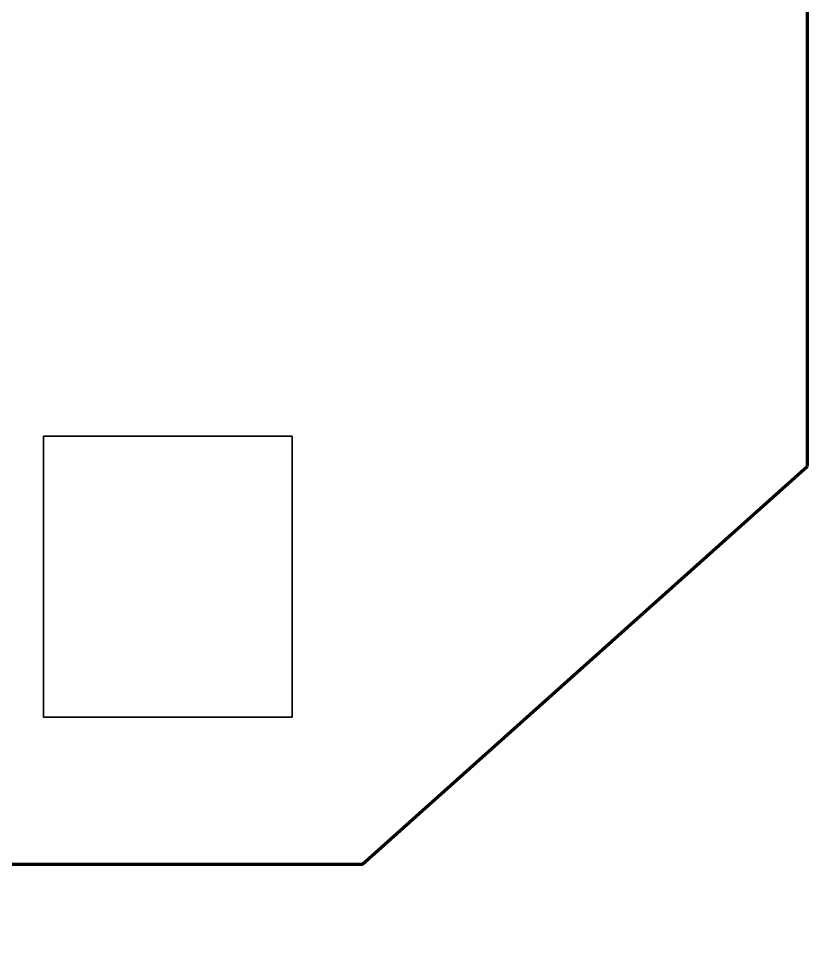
# Model space of a CAD drawing. Header units: inches. Extents: x 28 to 188, y 62 to 218.
# Drawn here: x 153.33 to 187.97, y 102.06 to 142.53 of the extents above; entities that cross this region are included whole.
import ezdxf

# ---------------------------------------------------------------- set-up
doc = ezdxf.new("R2010")
doc.units = ezdxf.units.IN
doc.header["$MEASUREMENT"] = 0
doc.layers.add('racks', color=7, linetype='Continuous')
doc.layers.add('walls', color=7, linetype='Continuous')

# ---------------------------------------------------------------- blocks, each defined once
blk = doc.blocks.new('block 7')
at = {"layer": 'racks', "color": 250, "lineweight": 35, "true_color": 0x221e1f}
blk.add_lwpolyline([(165.344, 111.861), (154.437, 111.861), (154.437, 124.191), (165.344, 124.191), (165.344, 111.861)], dxfattribs=at)
blk = doc.blocks.new('block 6')
at = {"layer": 'racks'}
blk.add_blockref('block 7', (0, 0), dxfattribs=at)
blk = doc.blocks.new('block 5')
at = {"layer": 'racks'}
blk.add_blockref('block 6', (0, 0), dxfattribs=at)

msp = doc.modelspace()

# ---------------------------------------------------------------- linework, layer by layer
at = {"layer": 'walls', "color": 250, "lineweight": 70, "true_color": 0x231f20}
msp.add_lwpolyline([(187.974, 122.883), (187.974, 151.298), (167.439, 169.233), (160.347, 169.233), (160.347, 152.561), (133.196, 152.561), (133.196, 169.233), (101.281, 169.233), (101.281, 217.819), (27.926, 217.819), (27.926, 162.278), (43.392, 162.278), (43.392, 120.65), (27.926, 120.65), (27.926, 61.581), (72.406, 61.581), (101.281, 83.025), (101.281, 105.404), (168.439, 105.404), (187.974, 122.883)], dxfattribs=at)

# ---------------------------------------------------------------- block references
at = {"layer": 'racks'}
msp.add_blockref('block 5', (0, 0), dxfattribs=at)

doc.saveas('drawing.dxf')
